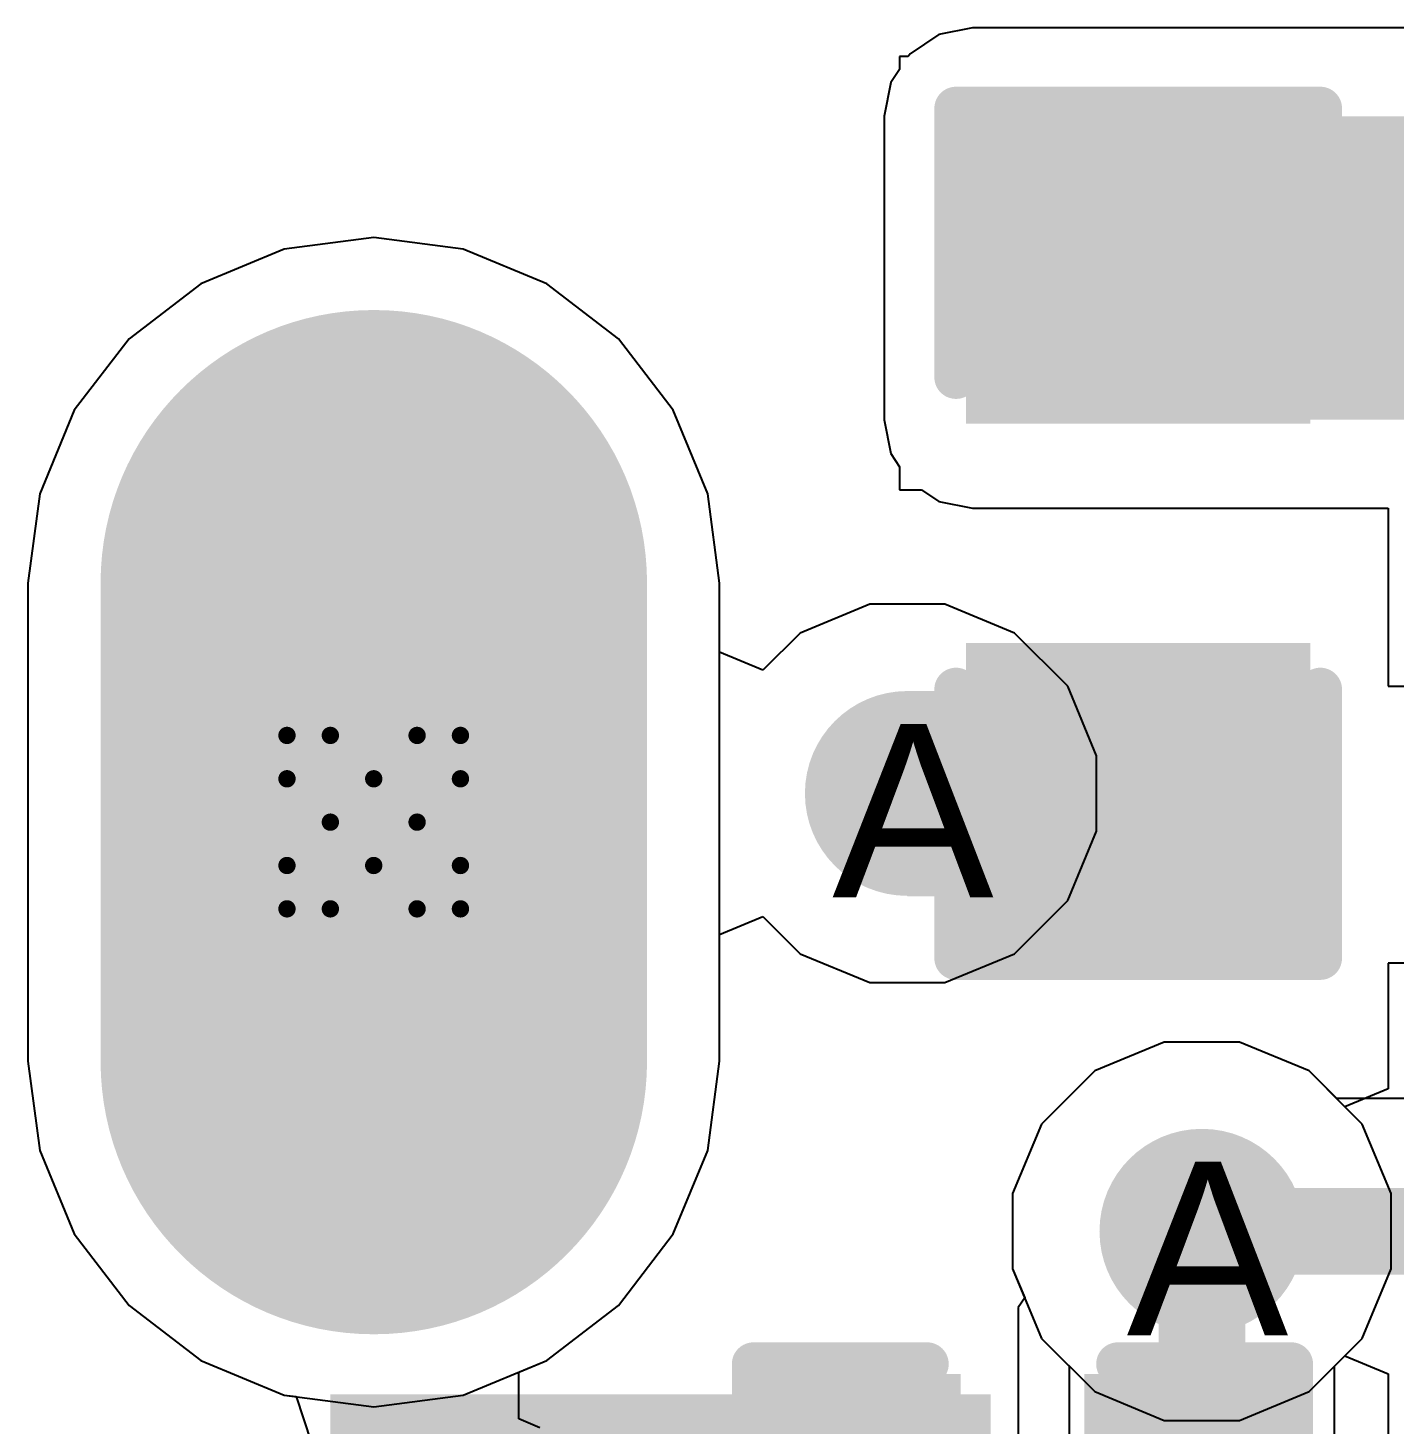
# Model space of a CAD drawing. Header units: inches. Extents: x 0 to 208, y 0 to 213.
# Drawn here: x 0.7781 to 0.9356, y 3.8536 to 4.0146 of the extents above; entities that cross this region are included whole.
import ezdxf

# ---------------------------------------------------------------- set-up
doc = ezdxf.new("R2010")
doc.units = ezdxf.units.IN
doc.header["$MEASUREMENT"] = 0
for name, color, linetype in [('Bottom Layer', 5, 'Continuous'), ('Bottom Overlay', 54, 'Continuous'), ('Bottom Paste', 16, 'Continuous'), ('Bottom Solder', 6, 'Continuous'), ('Drill Drawing', 1, 'Continuous'), ('L2_GND1', 16, 'Continuous'), ('L3_SIG1', 76, 'Continuous'), ('L4_PWR', 90, 'Continuous'), ('L5_GND2', 156, 'Continuous'), ('L6_SIG2', 130, 'Continuous'), ('L7_GND3', 216, 'Continuous'), ('Multi-Layer', 9, 'Continuous'), ('Pad Holes', 156, 'Continuous'), ('Top Layer', 1, 'Continuous'), ('Top Overlay', 2, 'Continuous'), ('Top Paste', 8, 'Continuous'), ('Top Solder', 216, 'Continuous'), ('Via Holes', 16, 'Continuous')]:
    doc.layers.add(name, color=color, linetype=linetype)
doc.styles.add('Arial', font='', dxfattribs={"height": 0.2})
doc.styles.get('Arial').set_extended_font_data('Arial')

# ---------------------------------------------------------------- blocks, each defined once
blk = doc.blocks.new('CAP_0603_159')
at = {"layer": 'Top Layer'}
for points in [[(-0.015, 0.0175), (-0.015, -0.0175), (-0.045, -0.0175), (-0.045, 0.0175)], [(0.045, 0.0175), (0.045, -0.0175), (0.015, -0.0175), (0.015, 0.0175)]]:
    blk.add_hatch(color=1, dxfattribs=at).paths.add_polyline_path(points)
at = {"layer": 'Top Paste'}
for points in [[(-0.015, 0.0175), (-0.015, -0.0175), (-0.045, -0.0175), (-0.045, 0.0175)], [(0.045, 0.0175), (0.045, -0.0175), (0.015, -0.0175), (0.015, 0.0175)]]:
    blk.add_hatch(color=8, dxfattribs=at).paths.add_polyline_path(points)
at = {"layer": 'Top Solder'}
for points in [[(-0.01264, 0.01986), (-0.01264, -0.01986), (-0.04736, -0.01986), (-0.04736, 0.01986)], [(0.04736, 0.01986), (0.04736, -0.01986), (0.01264, -0.01986), (0.01264, 0.01986)]]:
    blk.add_hatch(color=216, dxfattribs=at).paths.add_polyline_path(points)
at = {"layer": 'Top Overlay'}
for points in [[(-0.049, 0.021, 0.005, 0.005, 0), (-0.049, -0.021, 0.005, 0.005, 0)], [(-0.049, 0.021, 0.005, 0.005, 0), (-0.018, 0.021, 0.005, 0.005, 0)], [(0.018, 0.021, 0.005, 0.005, 0), (0.049, 0.021, 0.005, 0.005, 0)], [(0.049, 0.021, 0.005, 0.005, 0), (0.049, -0.021, 0.005, 0.005, 0)], [(-0.049, -0.021, 0.005, 0.005, 0), (-0.018, -0.021, 0.005, 0.005, 0)], [(0.018, -0.021, 0.005, 0.005, 0), (0.049, -0.021, 0.005, 0.005, 0)]]:
    blk.add_lwpolyline(points, format="xyseb", dxfattribs=at)
for points in [[(-0.05025, 0.021, 0.0025, 0.0025, 1), (-0.04775, 0.021, 0.0025, 0.0025, 1)], [(-0.05025, 0.021, 0.0025, 0.0025, 1), (-0.04775, 0.021, 0.0025, 0.0025, 1)], [(-0.01925, 0.021, 0.0025, 0.0025, 1), (-0.01675, 0.021, 0.0025, 0.0025, 1)], [(0.01675, 0.021, 0.0025, 0.0025, 1), (0.01925, 0.021, 0.0025, 0.0025, 1)], [(0.04775, 0.021, 0.0025, 0.0025, 1), (0.05025, 0.021, 0.0025, 0.0025, 1)], [(0.04775, 0.021, 0.0025, 0.0025, 1), (0.05025, 0.021, 0.0025, 0.0025, 1)], [(-0.05025, -0.021, 0.0025, 0.0025, 1), (-0.04775, -0.021, 0.0025, 0.0025, 1)], [(-0.05025, -0.021, 0.0025, 0.0025, 1), (-0.04775, -0.021, 0.0025, 0.0025, 1)], [(-0.01925, -0.021, 0.0025, 0.0025, 1), (-0.01675, -0.021, 0.0025, 0.0025, 1)], [(0.01675, -0.021, 0.0025, 0.0025, 1), (0.01925, -0.021, 0.0025, 0.0025, 1)], [(0.04775, -0.021, 0.0025, 0.0025, 1), (0.05025, -0.021, 0.0025, 0.0025, 1)], [(0.04775, -0.021, 0.0025, 0.0025, 1), (0.05025, -0.021, 0.0025, 0.0025, 1)]]:
    blk.add_lwpolyline(points, format="xyseb", close=True, dxfattribs=at)
blk = doc.blocks.new('C___0402_B_229')
at = {"layer": 'Bottom Layer'}
for points in [[(-0.0095, 0.0125), (-0.0095, -0.0125), (-0.0275, -0.0125), (-0.0275, 0.0125)], [(0.0275, 0.0125), (0.0275, -0.0125), (0.0095, -0.0125), (0.0095, 0.0125)]]:
    blk.add_hatch(color=5, dxfattribs=at).paths.add_polyline_path(points)
at = {"layer": 'Bottom Paste'}
for points in [[(-0.0095, 0.0125), (-0.0095, -0.0125), (-0.0275, -0.0125), (-0.0275, 0.0125)], [(0.0275, 0.0125), (0.0275, -0.0125), (0.0095, -0.0125), (0.0095, 0.0125)]]:
    blk.add_hatch(color=16, dxfattribs=at).paths.add_polyline_path(points)
at = {"layer": 'Bottom Solder'}
for points in [[(-0.00714, 0.01486), (-0.00714, -0.01486), (-0.02986, -0.01486), (-0.02986, 0.01486)], [(0.02986, 0.01486), (0.02986, -0.01486), (0.00714, -0.01486), (0.00714, 0.01486)]]:
    blk.add_hatch(color=6, dxfattribs=at).paths.add_polyline_path(points)
at = {"layer": 'Bottom Overlay'}
for points in [[(-0.031, -0.016, 0.005, 0.005, 0), (-0.031, 0.016, 0.005, 0.005, 0)], [(-0.031, 0.016, 0.005, 0.005, 0), (-0.011, 0.016, 0.005, 0.005, 0)], [(0.011, 0.016, 0.005, 0.005, 0), (0.031, 0.016, 0.005, 0.005, 0)], [(0.031, -0.016, 0.005, 0.005, 0), (0.031, 0.016, 0.005, 0.005, 0)], [(-0.031, -0.016, 0.005, 0.005, 0), (-0.011, -0.016, 0.005, 0.005, 0)], [(0.011, -0.016, 0.005, 0.005, 0), (0.031, -0.016, 0.005, 0.005, 0)]]:
    blk.add_lwpolyline(points, format="xyseb", dxfattribs=at)
for points in [[(-0.03225, 0.016, 0.0025, 0.0025, 1), (-0.02975, 0.016, 0.0025, 0.0025, 1)], [(-0.03225, 0.016, 0.0025, 0.0025, 1), (-0.02975, 0.016, 0.0025, 0.0025, 1)], [(-0.01225, 0.016, 0.0025, 0.0025, 1), (-0.00975, 0.016, 0.0025, 0.0025, 1)], [(0.00975, 0.016, 0.0025, 0.0025, 1), (0.01225, 0.016, 0.0025, 0.0025, 1)], [(0.02975, 0.016, 0.0025, 0.0025, 1), (0.03225, 0.016, 0.0025, 0.0025, 1)], [(0.02975, 0.016, 0.0025, 0.0025, 1), (0.03225, 0.016, 0.0025, 0.0025, 1)], [(-0.03225, -0.016, 0.0025, 0.0025, 1), (-0.02975, -0.016, 0.0025, 0.0025, 1)], [(-0.03225, -0.016, 0.0025, 0.0025, 1), (-0.02975, -0.016, 0.0025, 0.0025, 1)], [(-0.01225, -0.016, 0.0025, 0.0025, 1), (-0.00975, -0.016, 0.0025, 0.0025, 1)], [(0.00975, -0.016, 0.0025, 0.0025, 1), (0.01225, -0.016, 0.0025, 0.0025, 1)], [(0.02975, -0.016, 0.0025, 0.0025, 1), (0.03225, -0.016, 0.0025, 0.0025, 1)], [(0.02975, -0.016, 0.0025, 0.0025, 1), (0.03225, -0.016, 0.0025, 0.0025, 1)]]:
    blk.add_lwpolyline(points, format="xyseb", close=True, dxfattribs=at)
blk = doc.blocks.new('DC_053D_25A_526')
at = {"layer": 'Bottom Layer'}
h = blk.add_hatch(color=5, dxfattribs=at)
edge = h.paths.add_edge_path()
edge.add_arc((0.18898, -0.14075), 0.02953, 180, 360)
edge.add_line((0.2185, -0.14075), (0.2185, -0.08563))
edge.add_arc((0.18898, -0.08563), 0.02953, 0, 180)
edge.add_line((0.15945, -0.08563), (0.15945, -0.14075))
at = {"layer": 'Bottom Solder'}
h = blk.add_hatch(color=6, dxfattribs=at)
edge = h.paths.add_edge_path()
edge.add_arc((0.18898, -0.14075), 0.0315, 180, 360)
edge.add_line((0.22047, -0.14075), (0.22047, -0.08563))
edge.add_arc((0.18898, -0.08563), 0.0315, 0, 180)
edge.add_line((0.15748, -0.08563), (0.15748, -0.14075))
at = {"layer": 'L2_GND1'}
h = blk.add_hatch(color=16, dxfattribs=at)
edge = h.paths.add_edge_path()
edge.add_arc((0.18898, -0.14075), 0.02953, 180, 360)
edge.add_line((0.2185, -0.14075), (0.2185, -0.08563))
edge.add_arc((0.18898, -0.08563), 0.02953, 0, 180)
edge.add_line((0.15945, -0.08563), (0.15945, -0.14075))
at = {"layer": 'L3_SIG1'}
h = blk.add_hatch(color=76, dxfattribs=at)
edge = h.paths.add_edge_path()
edge.add_arc((0.18898, -0.14075), 0.02953, 180, 360)
edge.add_line((0.2185, -0.14075), (0.2185, -0.08563))
edge.add_arc((0.18898, -0.08563), 0.02953, 0, 180)
edge.add_line((0.15945, -0.08563), (0.15945, -0.14075))
at = {"layer": 'L4_PWR'}
h = blk.add_hatch(color=90, dxfattribs=at)
edge = h.paths.add_edge_path()
edge.add_arc((0.18898, -0.14075), 0.02953, 180, 360)
edge.add_line((0.2185, -0.14075), (0.2185, -0.08563))
edge.add_arc((0.18898, -0.08563), 0.02953, 0, 180)
edge.add_line((0.15945, -0.08563), (0.15945, -0.14075))
at = {"layer": 'L5_GND2'}
h = blk.add_hatch(color=156, dxfattribs=at)
edge = h.paths.add_edge_path()
edge.add_arc((0.18898, -0.14075), 0.02953, 180, 360)
edge.add_line((0.2185, -0.14075), (0.2185, -0.08563))
edge.add_arc((0.18898, -0.08563), 0.02953, 0, 180)
edge.add_line((0.15945, -0.08563), (0.15945, -0.14075))
at = {"layer": 'L6_SIG2'}
h = blk.add_hatch(color=130, dxfattribs=at)
edge = h.paths.add_edge_path()
edge.add_arc((0.18898, -0.14075), 0.02953, 180, 360)
edge.add_line((0.2185, -0.14075), (0.2185, -0.08563))
edge.add_arc((0.18898, -0.08563), 0.02953, 0, 180)
edge.add_line((0.15945, -0.08563), (0.15945, -0.14075))
at = {"layer": 'L7_GND3'}
h = blk.add_hatch(color=216, dxfattribs=at)
edge = h.paths.add_edge_path()
edge.add_arc((0.18898, -0.14075), 0.02953, 180, 360)
edge.add_line((0.2185, -0.14075), (0.2185, -0.08563))
edge.add_arc((0.18898, -0.08563), 0.02953, 0, 180)
edge.add_line((0.15945, -0.08563), (0.15945, -0.14075))
at = {"layer": 'Multi-Layer'}
h = blk.add_hatch(color=9, dxfattribs=at)
edge = h.paths.add_edge_path()
edge.add_arc((0.18898, -0.14075), 0.02953, 180, 360)
edge.add_line((0.2185, -0.14075), (0.2185, -0.08563))
edge.add_arc((0.18898, -0.08563), 0.02953, 0, 180)
edge.add_line((0.15945, -0.08563), (0.15945, -0.14075))
at = {"layer": 'Pad Holes'}
h = blk.add_hatch(color=7, dxfattribs=at)
edge = h.paths.add_edge_path()
edge.add_arc((0.18898, -0.13642), 0.01614, 180, 360)
edge.add_line((0.20512, -0.13642), (0.20512, -0.08996))
edge.add_arc((0.18898, -0.08996), 0.01614, 0, 180)
edge.add_line((0.17283, -0.08996), (0.17283, -0.13642))
at = {"layer": 'Top Layer'}
h = blk.add_hatch(color=1, dxfattribs=at)
edge = h.paths.add_edge_path()
edge.add_arc((0.18898, -0.14075), 0.02953, 180, 360)
edge.add_line((0.2185, -0.14075), (0.2185, -0.08563))
edge.add_arc((0.18898, -0.08563), 0.02953, 0, 180)
edge.add_line((0.15945, -0.08563), (0.15945, -0.14075))
at = {"layer": 'Top Solder'}
h = blk.add_hatch(color=216, dxfattribs=at)
edge = h.paths.add_edge_path()
edge.add_arc((0.18898, -0.14075), 0.0315, 180, 360)
edge.add_line((0.22047, -0.14075), (0.22047, -0.08563))
edge.add_arc((0.18898, -0.08563), 0.0315, 0, 180)
edge.add_line((0.15748, -0.08563), (0.15748, -0.14075))

msp = doc.modelspace()

# ---------------------------------------------------------------- hatches: boundary and pattern name
at = {"layer": 'Bottom Layer'}
h = msp.add_hatch(color=5, dxfattribs=at)
edge = h.paths.add_edge_path()
edge.add_arc((0.87947, 3.9263), 0.01181, 0, 360)
h = msp.add_hatch(color=5, dxfattribs=at)
edge = h.paths.add_edge_path()
edge.add_arc((0.91343, 3.87581), 0.01181, 0, 360)
msp.add_hatch(color=5, dxfattribs=at).paths.add_polyline_path([(0.81295, 3.79132), (0.88906, 3.79132), (0.88906, 3.857), (0.81295, 3.857)])
at = {"layer": 'L2_GND1'}
h = msp.add_hatch(color=16, dxfattribs=at)
edge = h.paths.add_edge_path()
edge.add_arc((0.87947, 3.9263), 0.01181, 0, 360)
h = msp.add_hatch(color=16, dxfattribs=at)
edge = h.paths.add_edge_path()
edge.add_arc((0.91343, 3.87581), 0.01181, 0, 360)
at = {"layer": 'L3_SIG1'}
h = msp.add_hatch(color=76, dxfattribs=at)
edge = h.paths.add_edge_path()
edge.add_arc((0.87947, 3.9263), 0.01181, 0, 360)
h = msp.add_hatch(color=76, dxfattribs=at)
edge = h.paths.add_edge_path()
edge.add_arc((0.91343, 3.87581), 0.01181, 0, 360)
at = {"layer": 'L4_PWR'}
h = msp.add_hatch(color=90, dxfattribs=at)
edge = h.paths.add_edge_path()
edge.add_arc((0.87947, 3.9263), 0.01181, 0, 360)
h = msp.add_hatch(color=90, dxfattribs=at)
edge = h.paths.add_edge_path()
edge.add_arc((0.91343, 3.87581), 0.01181, 0, 360)
at = {"layer": 'L5_GND2'}
h = msp.add_hatch(color=156, dxfattribs=at)
edge = h.paths.add_edge_path()
edge.add_arc((0.87947, 3.9263), 0.01181, 0, 360)
h = msp.add_hatch(color=156, dxfattribs=at)
edge = h.paths.add_edge_path()
edge.add_arc((0.91343, 3.87581), 0.01181, 0, 360)
at = {"layer": 'L6_SIG2'}
h = msp.add_hatch(color=130, dxfattribs=at)
edge = h.paths.add_edge_path()
edge.add_arc((0.87947, 3.9263), 0.01181, 0, 360)
h = msp.add_hatch(color=130, dxfattribs=at)
edge = h.paths.add_edge_path()
edge.add_arc((0.91343, 3.87581), 0.01181, 0, 360)
at = {"layer": 'L7_GND3'}
h = msp.add_hatch(color=216, dxfattribs=at)
edge = h.paths.add_edge_path()
edge.add_arc((0.87947, 3.9263), 0.01181, 0, 360)
h = msp.add_hatch(color=216, dxfattribs=at)
edge = h.paths.add_edge_path()
edge.add_arc((0.91343, 3.87581), 0.01181, 0, 360)
at = {"layer": 'Top Layer'}
for points in [[(1.01657, 3.96939), (1.01657, 4.00439), (0.88699, 4.00439), (0.88699, 3.96939)], [(0.87946, 3.93811), (0.87946, 3.91445), (0.91008, 3.91445), (0.91008, 3.93811)]]:
    msp.add_hatch(color=1, dxfattribs=at).paths.add_polyline_path(points)
h = msp.add_hatch(color=1, dxfattribs=at)
edge = h.paths.add_edge_path()
edge.add_arc((0.87947, 3.9263), 0.01181, 0, 360)
h = msp.add_hatch(color=1, dxfattribs=at)
edge = h.paths.add_edge_path()
edge.add_arc((0.91343, 3.87581), 0.01181, 0, 360)
at = {"layer": 'Via Holes'}
h = msp.add_hatch(color=7, dxfattribs=at)
edge = h.paths.add_edge_path()
edge.add_arc((0.87947, 3.9263), 0.00591, 0, 360)
h = msp.add_hatch(color=7, dxfattribs=at)
edge = h.paths.add_edge_path()
edge.add_arc((0.91343, 3.87581), 0.00591, 0, 360)

# ---------------------------------------------------------------- linework, layer by layer
at = {"layer": 'Bottom Layer'}
for p, q in [((0.81795, 3.99042), (0.80763, 3.98906)), ((0.82827, 3.98906), (0.81795, 3.99042)), ((0.80763, 3.98906), (0.79802, 3.98508)), ((0.83789, 3.98508), (0.82827, 3.98906)), ((0.79802, 3.98508), (0.78976, 3.97874)), ((0.84615, 3.97874), (0.83789, 3.98508)), ((0.78976, 3.97874), (0.78343, 3.97049)), ((0.85248, 3.97049), (0.84615, 3.97874)), ((0.78343, 3.97049), (0.77944, 3.96087)), ((0.85646, 3.96087), (0.85248, 3.97049)), ((0.77944, 3.96087), (0.77809, 3.95055)), ((0.85782, 3.95055), (0.85646, 3.96087)), ((0.77809, 3.95055), (0.77809, 3.89543)), ((0.85782, 3.89543), (0.85782, 3.95055)), ((0.90909, 3.89762), (0.90107, 3.8943)), ((0.91776, 3.89762), (0.90909, 3.89762)), ((0.92578, 3.8943), (0.91776, 3.89762)), ((0.77809, 3.89543), (0.77944, 3.88511)), ((0.85646, 3.88511), (0.85782, 3.89543)), ((0.90107, 3.8943), (0.89494, 3.88817)), ((0.92898, 3.89111), (0.92578, 3.8943)), ((0.94468, 3.89111), (0.92898, 3.89111)), ((0.89494, 3.88817), (0.89161, 3.88015)), ((0.77944, 3.88511), (0.78343, 3.8755)), ((0.85248, 3.8755), (0.85646, 3.88511)), ((0.89161, 3.88015), (0.89161, 3.87147)), ((0.78343, 3.8755), (0.78976, 3.86724)), ((0.84615, 3.86724), (0.85248, 3.8755)), ((0.89161, 3.87147), (0.893, 3.86813)), ((0.893, 3.86813), (0.89224, 3.867)), ((0.78976, 3.86724), (0.79802, 3.86091)), ((0.83789, 3.86091), (0.84615, 3.86724)), ((0.89224, 3.867), (0.89224, 3.867)), ((0.89224, 3.867), (0.89224, 3.82582)), ((0.79802, 3.86091), (0.80763, 3.85692)), ((0.82827, 3.85692), (0.83789, 3.86091)), ((0.80763, 3.85692), (0.81795, 3.85556)), ((0.81795, 3.85556), (0.82827, 3.85692))]:
    msp.add_line(p, q, dxfattribs=at)
for points in [[(0.91343, 3.87581, 0.01, 0.01, 0), (0.94468, 3.87581, 0.01, 0.01, 0)], [(0.87401, 3.80682, 0.02, 0.02, 0), (0.87401, 3.84427, 0.02, 0.02, 0)]]:
    msp.add_lwpolyline(points, format="xyseb", dxfattribs=at)
for points in [[(0.91093, 3.87581, 0.005, 0.005, 1), (0.91593, 3.87581, 0.005, 0.005, 1)], [(0.86901, 3.84427, 0.01, 0.01, 1), (0.87901, 3.84427, 0.01, 0.01, 1)]]:
    msp.add_lwpolyline(points, format="xyseb", close=True, dxfattribs=at)
at = {"layer": 'Drill Drawing'}
for points in [[(0.80795, 3.92799, 0.002, 0.002, 0), (0.80795, 3.93299, 0.002, 0.002, 0)], [(0.80795, 3.93299, 0.002, 0.002, 0), (0.81295, 3.93299, 0.002, 0.002, 0)], [(0.81295, 3.93299, 0.002, 0.002, 0), (0.81795, 3.92799, 0.002, 0.002, 0)], [(0.81795, 3.92799, 0.002, 0.002, 0), (0.82295, 3.93299, 0.002, 0.002, 0)], [(0.82295, 3.93299, 0.002, 0.002, 0), (0.82795, 3.93299, 0.002, 0.002, 0)], [(0.82795, 3.92799, 0.002, 0.002, 0), (0.82795, 3.93299, 0.002, 0.002, 0)], [(0.80795, 3.92799, 0.002, 0.002, 0), (0.81295, 3.92299, 0.002, 0.002, 0)], [(0.82295, 3.92299, 0.002, 0.002, 0), (0.82795, 3.92799, 0.002, 0.002, 0)], [(0.80795, 3.91799, 0.002, 0.002, 0), (0.81295, 3.92299, 0.002, 0.002, 0)], [(0.82295, 3.92299, 0.002, 0.002, 0), (0.82795, 3.91799, 0.002, 0.002, 0)], [(0.80795, 3.91299, 0.002, 0.002, 0), (0.80795, 3.91799, 0.002, 0.002, 0)], [(0.81295, 3.91299, 0.002, 0.002, 0), (0.81795, 3.91799, 0.002, 0.002, 0)], [(0.81795, 3.91799, 0.002, 0.002, 0), (0.82295, 3.91299, 0.002, 0.002, 0)], [(0.82795, 3.91299, 0.002, 0.002, 0), (0.82795, 3.91799, 0.002, 0.002, 0)], [(0.80795, 3.91299, 0.002, 0.002, 0), (0.81295, 3.91299, 0.002, 0.002, 0)], [(0.82295, 3.91299, 0.002, 0.002, 0), (0.82795, 3.91299, 0.002, 0.002, 0)]]:
    msp.add_lwpolyline(points, format="xyseb", dxfattribs=at)
for points in [[(0.80745, 3.93299, 0.001, 0.001, 1), (0.80845, 3.93299, 0.001, 0.001, 1)], [(0.80745, 3.93299, 0.001, 0.001, 1), (0.80845, 3.93299, 0.001, 0.001, 1)], [(0.81245, 3.93299, 0.001, 0.001, 1), (0.81345, 3.93299, 0.001, 0.001, 1)], [(0.81245, 3.93299, 0.001, 0.001, 1), (0.81345, 3.93299, 0.001, 0.001, 1)], [(0.82245, 3.93299, 0.001, 0.001, 1), (0.82345, 3.93299, 0.001, 0.001, 1)], [(0.82245, 3.93299, 0.001, 0.001, 1), (0.82345, 3.93299, 0.001, 0.001, 1)], [(0.82745, 3.93299, 0.001, 0.001, 1), (0.82845, 3.93299, 0.001, 0.001, 1)], [(0.82745, 3.93299, 0.001, 0.001, 1), (0.82845, 3.93299, 0.001, 0.001, 1)], [(0.80745, 3.92799, 0.001, 0.001, 1), (0.80845, 3.92799, 0.001, 0.001, 1)], [(0.80745, 3.92799, 0.001, 0.001, 1), (0.80845, 3.92799, 0.001, 0.001, 1)], [(0.81745, 3.92799, 0.001, 0.001, 1), (0.81845, 3.92799, 0.001, 0.001, 1)], [(0.81745, 3.92799, 0.001, 0.001, 1), (0.81845, 3.92799, 0.001, 0.001, 1)], [(0.82745, 3.92799, 0.001, 0.001, 1), (0.82845, 3.92799, 0.001, 0.001, 1)], [(0.82745, 3.92799, 0.001, 0.001, 1), (0.82845, 3.92799, 0.001, 0.001, 1)], [(0.81245, 3.92299, 0.001, 0.001, 1), (0.81345, 3.92299, 0.001, 0.001, 1)], [(0.81245, 3.92299, 0.001, 0.001, 1), (0.81345, 3.92299, 0.001, 0.001, 1)], [(0.82245, 3.92299, 0.001, 0.001, 1), (0.82345, 3.92299, 0.001, 0.001, 1)], [(0.82245, 3.92299, 0.001, 0.001, 1), (0.82345, 3.92299, 0.001, 0.001, 1)], [(0.80745, 3.91799, 0.001, 0.001, 1), (0.80845, 3.91799, 0.001, 0.001, 1)], [(0.80745, 3.91799, 0.001, 0.001, 1), (0.80845, 3.91799, 0.001, 0.001, 1)], [(0.81745, 3.91799, 0.001, 0.001, 1), (0.81845, 3.91799, 0.001, 0.001, 1)], [(0.81745, 3.91799, 0.001, 0.001, 1), (0.81845, 3.91799, 0.001, 0.001, 1)], [(0.82745, 3.91799, 0.001, 0.001, 1), (0.82845, 3.91799, 0.001, 0.001, 1)], [(0.82745, 3.91799, 0.001, 0.001, 1), (0.82845, 3.91799, 0.001, 0.001, 1)], [(0.80745, 3.91299, 0.001, 0.001, 1), (0.80845, 3.91299, 0.001, 0.001, 1)], [(0.80745, 3.91299, 0.001, 0.001, 1), (0.80845, 3.91299, 0.001, 0.001, 1)], [(0.81245, 3.91299, 0.001, 0.001, 1), (0.81345, 3.91299, 0.001, 0.001, 1)], [(0.81245, 3.91299, 0.001, 0.001, 1), (0.81345, 3.91299, 0.001, 0.001, 1)], [(0.82245, 3.91299, 0.001, 0.001, 1), (0.82345, 3.91299, 0.001, 0.001, 1)], [(0.82245, 3.91299, 0.001, 0.001, 1), (0.82345, 3.91299, 0.001, 0.001, 1)], [(0.82745, 3.91299, 0.001, 0.001, 1), (0.82845, 3.91299, 0.001, 0.001, 1)], [(0.82745, 3.91299, 0.001, 0.001, 1), (0.82845, 3.91299, 0.001, 0.001, 1)]]:
    msp.add_lwpolyline(points, format="xyseb", close=True, dxfattribs=at)
at = {"layer": 'L2_GND1'}
for p, q in [((0.81795, 3.99042), (0.80763, 3.98906)), ((0.82827, 3.98906), (0.81795, 3.99042)), ((0.80763, 3.98906), (0.79802, 3.98508)), ((0.83789, 3.98508), (0.82827, 3.98906)), ((0.79802, 3.98508), (0.78976, 3.97874)), ((0.84615, 3.97874), (0.83789, 3.98508)), ((0.78976, 3.97874), (0.78343, 3.97049)), ((0.85248, 3.97049), (0.84615, 3.97874)), ((0.78343, 3.97049), (0.77944, 3.96087)), ((0.85646, 3.96087), (0.85248, 3.97049)), ((0.77944, 3.96087), (0.77809, 3.95055)), ((0.85782, 3.95055), (0.85646, 3.96087)), ((0.77809, 3.95055), (0.77809, 3.89543)), ((0.85782, 3.94258), (0.85782, 3.95055)), ((0.87513, 3.94811), (0.86711, 3.94479)), ((0.8838, 3.94811), (0.87513, 3.94811)), ((0.89182, 3.94479), (0.8838, 3.94811)), ((0.86711, 3.94479), (0.86282, 3.9405)), ((0.89796, 3.93866), (0.89182, 3.94479)), ((0.86282, 3.9405), (0.85782, 3.94258)), ((0.90128, 3.93064), (0.89796, 3.93866)), ((0.90128, 3.92196), (0.90128, 3.93064)), ((0.89796, 3.91395), (0.90128, 3.92196)), ((0.89182, 3.90781), (0.89796, 3.91395)), ((0.85782, 3.91003), (0.86282, 3.9121)), ((0.86282, 3.9121), (0.86711, 3.90781)), ((0.85782, 3.89543), (0.85782, 3.91003)), ((0.86711, 3.90781), (0.87513, 3.90449)), ((0.8838, 3.90449), (0.89182, 3.90781)), ((0.87513, 3.90449), (0.8838, 3.90449)), ((0.90909, 3.89762), (0.90107, 3.8943)), ((0.91776, 3.89762), (0.90909, 3.89762)), ((0.92578, 3.8943), (0.91776, 3.89762)), ((0.77809, 3.89543), (0.77944, 3.88511)), ((0.85646, 3.88511), (0.85782, 3.89543)), ((0.90107, 3.8943), (0.89494, 3.88817)), ((0.93192, 3.88817), (0.92578, 3.8943)), ((0.89494, 3.88817), (0.89161, 3.88015)), ((0.93524, 3.88015), (0.93192, 3.88817)), ((0.77944, 3.88511), (0.78343, 3.8755)), ((0.85248, 3.8755), (0.85646, 3.88511)), ((0.89161, 3.88015), (0.89161, 3.87147)), ((0.93524, 3.87147), (0.93524, 3.88015)), ((0.78343, 3.8755), (0.78976, 3.86724)), ((0.84615, 3.86724), (0.85248, 3.8755)), ((0.89161, 3.87147), (0.89494, 3.86346)), ((0.93192, 3.86346), (0.93524, 3.87147)), ((0.78976, 3.86724), (0.79802, 3.86091)), ((0.83789, 3.86091), (0.84615, 3.86724)), ((0.89494, 3.86346), (0.90107, 3.85732)), ((0.92578, 3.85732), (0.93192, 3.86346)), ((0.79802, 3.86091), (0.80763, 3.85692)), ((0.83466, 3.85957), (0.83789, 3.86091)), ((0.83466, 3.85416), (0.83466, 3.85957)), ((0.80763, 3.85692), (0.80901, 3.85674)), ((0.80901, 3.85674), (0.81072, 3.85147)), ((0.90107, 3.85732), (0.90909, 3.854)), ((0.91776, 3.854), (0.92578, 3.85732)), ((0.8371, 3.85314), (0.83466, 3.85416)), ((0.90909, 3.854), (0.91776, 3.854))]:
    msp.add_line(p, q, dxfattribs=at)
at = {"layer": 'L3_SIG1'}
for p, q in [((0.81795, 3.99042), (0.80763, 3.98906)), ((0.82827, 3.98906), (0.81795, 3.99042)), ((0.80763, 3.98906), (0.79802, 3.98508)), ((0.83789, 3.98508), (0.82827, 3.98906)), ((0.79802, 3.98508), (0.78976, 3.97874)), ((0.84615, 3.97874), (0.83789, 3.98508)), ((0.78976, 3.97874), (0.78343, 3.97049)), ((0.85248, 3.97049), (0.84615, 3.97874)), ((0.78343, 3.97049), (0.77944, 3.96087)), ((0.85646, 3.96087), (0.85248, 3.97049)), ((0.77944, 3.96087), (0.77809, 3.95055)), ((0.85782, 3.95055), (0.85646, 3.96087)), ((0.77809, 3.95055), (0.77809, 3.89543)), ((0.85782, 3.89543), (0.85782, 3.95055)), ((0.90909, 3.89762), (0.90107, 3.8943)), ((0.91776, 3.89762), (0.90909, 3.89762)), ((0.92578, 3.8943), (0.91776, 3.89762)), ((0.77809, 3.89543), (0.77944, 3.88511)), ((0.85646, 3.88511), (0.85782, 3.89543)), ((0.90107, 3.8943), (0.89494, 3.88817)), ((0.93192, 3.88817), (0.92578, 3.8943)), ((0.89494, 3.88817), (0.89161, 3.88015)), ((0.93524, 3.88015), (0.93192, 3.88817)), ((0.77944, 3.88511), (0.78343, 3.8755)), ((0.85248, 3.8755), (0.85646, 3.88511)), ((0.89161, 3.88015), (0.89161, 3.87147)), ((0.93524, 3.87147), (0.93524, 3.88015)), ((0.78343, 3.8755), (0.78976, 3.86724)), ((0.84615, 3.86724), (0.85248, 3.8755)), ((0.89161, 3.87147), (0.89494, 3.86346)), ((0.93192, 3.86346), (0.93524, 3.87147)), ((0.78976, 3.86724), (0.79802, 3.86091)), ((0.83789, 3.86091), (0.84615, 3.86724)), ((0.89494, 3.86346), (0.89813, 3.86026)), ((0.92872, 3.86026), (0.93192, 3.86346)), ((0.79802, 3.86091), (0.80763, 3.85692)), ((0.82827, 3.85692), (0.83789, 3.86091)), ((0.89813, 3.86026), (0.89813, 3.81806)), ((0.92872, 3.81172), (0.92872, 3.86026)), ((0.80763, 3.85692), (0.81795, 3.85556)), ((0.81795, 3.85556), (0.82827, 3.85692))]:
    msp.add_line(p, q, dxfattribs=at)
msp.add_lwpolyline([(0.91343, 3.81172, 0.01, 0.01, 0), (0.91343, 3.87581, 0.01, 0.01, 0)], format="xyseb", dxfattribs=at)
msp.add_lwpolyline([(0.91093, 3.87581, 0.005, 0.005, 1), (0.91593, 3.87581, 0.005, 0.005, 1)], format="xyseb", close=True, dxfattribs=at)
at = {"layer": 'L4_PWR'}
for p, q in [((0.81795, 3.99042), (0.80763, 3.98906)), ((0.82827, 3.98906), (0.81795, 3.99042)), ((0.80763, 3.98906), (0.79802, 3.98508)), ((0.83789, 3.98508), (0.82827, 3.98906)), ((0.79802, 3.98508), (0.78976, 3.97874)), ((0.84615, 3.97874), (0.83789, 3.98508)), ((0.78976, 3.97874), (0.78343, 3.97049)), ((0.85248, 3.97049), (0.84615, 3.97874)), ((0.78343, 3.97049), (0.77944, 3.96087)), ((0.85646, 3.96087), (0.85248, 3.97049)), ((0.77944, 3.96087), (0.77809, 3.95055)), ((0.85782, 3.95055), (0.85646, 3.96087)), ((0.77809, 3.95055), (0.77809, 3.89543)), ((0.85782, 3.94258), (0.85782, 3.95055)), ((0.87513, 3.94811), (0.86711, 3.94479)), ((0.8838, 3.94811), (0.87513, 3.94811)), ((0.89182, 3.94479), (0.8838, 3.94811)), ((0.86711, 3.94479), (0.86282, 3.9405)), ((0.89796, 3.93866), (0.89182, 3.94479)), ((0.86282, 3.9405), (0.85782, 3.94258)), ((0.90128, 3.93064), (0.89796, 3.93866)), ((0.90128, 3.92196), (0.90128, 3.93064)), ((0.89796, 3.91395), (0.90128, 3.92196)), ((0.89182, 3.90781), (0.89796, 3.91395)), ((0.85782, 3.91003), (0.86282, 3.9121)), ((0.86282, 3.9121), (0.86711, 3.90781)), ((0.85782, 3.89543), (0.85782, 3.91003)), ((0.86711, 3.90781), (0.87513, 3.90449)), ((0.8838, 3.90449), (0.89182, 3.90781)), ((0.87513, 3.90449), (0.8838, 3.90449)), ((0.90909, 3.89762), (0.90107, 3.8943)), ((0.91776, 3.89762), (0.90909, 3.89762)), ((0.92578, 3.8943), (0.91776, 3.89762)), ((0.77809, 3.89543), (0.77944, 3.88511)), ((0.85646, 3.88511), (0.85782, 3.89543)), ((0.90107, 3.8943), (0.89494, 3.88817)), ((0.93192, 3.88817), (0.92578, 3.8943)), ((0.89494, 3.88817), (0.89161, 3.88015)), ((0.93524, 3.88015), (0.93192, 3.88817)), ((0.77944, 3.88511), (0.78343, 3.8755)), ((0.85248, 3.8755), (0.85646, 3.88511)), ((0.89161, 3.88015), (0.89161, 3.87147)), ((0.93524, 3.87147), (0.93524, 3.88015)), ((0.78343, 3.8755), (0.78976, 3.86724)), ((0.84615, 3.86724), (0.85248, 3.8755)), ((0.89161, 3.87147), (0.89494, 3.86346)), ((0.93192, 3.86346), (0.93524, 3.87147)), ((0.78976, 3.86724), (0.79802, 3.86091)), ((0.83789, 3.86091), (0.84615, 3.86724)), ((0.89494, 3.86346), (0.90107, 3.85732)), ((0.92578, 3.85732), (0.93192, 3.86346)), ((0.79802, 3.86091), (0.80763, 3.85692)), ((0.83466, 3.85957), (0.83789, 3.86091)), ((0.83466, 3.85416), (0.83466, 3.85957)), ((0.80763, 3.85692), (0.80901, 3.85674)), ((0.80901, 3.85674), (0.81072, 3.85147)), ((0.90107, 3.85732), (0.90909, 3.854)), ((0.91776, 3.854), (0.92578, 3.85732)), ((0.8371, 3.85314), (0.83466, 3.85416)), ((0.90909, 3.854), (0.91776, 3.854))]:
    msp.add_line(p, q, dxfattribs=at)
at = {"layer": 'L5_GND2'}
for p, q in [((0.81795, 3.99042), (0.80763, 3.98906)), ((0.82827, 3.98906), (0.81795, 3.99042)), ((0.80763, 3.98906), (0.79802, 3.98508)), ((0.83789, 3.98508), (0.82827, 3.98906)), ((0.79802, 3.98508), (0.78976, 3.97874)), ((0.84615, 3.97874), (0.83789, 3.98508)), ((0.78976, 3.97874), (0.78343, 3.97049)), ((0.85248, 3.97049), (0.84615, 3.97874)), ((0.78343, 3.97049), (0.77944, 3.96087)), ((0.85646, 3.96087), (0.85248, 3.97049)), ((0.77944, 3.96087), (0.77809, 3.95055)), ((0.85782, 3.95055), (0.85646, 3.96087)), ((0.77809, 3.95055), (0.77809, 3.89543)), ((0.85782, 3.89543), (0.85782, 3.95055)), ((0.90909, 3.89762), (0.90107, 3.8943)), ((0.91776, 3.89762), (0.90909, 3.89762)), ((0.92578, 3.8943), (0.91776, 3.89762)), ((0.77809, 3.89543), (0.77944, 3.88511)), ((0.85646, 3.88511), (0.85782, 3.89543)), ((0.90107, 3.8943), (0.89494, 3.88817)), ((0.93192, 3.88817), (0.92578, 3.8943)), ((0.89494, 3.88817), (0.89161, 3.88015)), ((0.93524, 3.88015), (0.93192, 3.88817)), ((0.77944, 3.88511), (0.78343, 3.8755)), ((0.85248, 3.8755), (0.85646, 3.88511)), ((0.89161, 3.88015), (0.89161, 3.87147)), ((0.93524, 3.87147), (0.93524, 3.88015)), ((0.78343, 3.8755), (0.78976, 3.86724)), ((0.84615, 3.86724), (0.85248, 3.8755)), ((0.89161, 3.87147), (0.89494, 3.86346)), ((0.93192, 3.86346), (0.93524, 3.87147)), ((0.78976, 3.86724), (0.79802, 3.86091)), ((0.83789, 3.86091), (0.84615, 3.86724)), ((0.89494, 3.86346), (0.90107, 3.85732)), ((0.92578, 3.85732), (0.93192, 3.86346)), ((0.79802, 3.86091), (0.80763, 3.85692)), ((0.82827, 3.85692), (0.83789, 3.86091)), ((0.80763, 3.85692), (0.81795, 3.85556)), ((0.81795, 3.85556), (0.82827, 3.85692)), ((0.90107, 3.85732), (0.90909, 3.854)), ((0.91776, 3.854), (0.92578, 3.85732)), ((0.90909, 3.854), (0.91776, 3.854))]:
    msp.add_line(p, q, dxfattribs=at)
at = {"layer": 'L6_SIG2'}
for p, q in [((0.81795, 3.99042), (0.80763, 3.98906)), ((0.82827, 3.98906), (0.81795, 3.99042)), ((0.80763, 3.98906), (0.79802, 3.98508)), ((0.83789, 3.98508), (0.82827, 3.98906)), ((0.79802, 3.98508), (0.78976, 3.97874)), ((0.84615, 3.97874), (0.83789, 3.98508)), ((0.78976, 3.97874), (0.78343, 3.97049)), ((0.85248, 3.97049), (0.84615, 3.97874)), ((0.78343, 3.97049), (0.77944, 3.96087)), ((0.85646, 3.96087), (0.85248, 3.97049)), ((0.77944, 3.96087), (0.77809, 3.95055)), ((0.85782, 3.95055), (0.85646, 3.96087)), ((0.77809, 3.95055), (0.77809, 3.89543)), ((0.85782, 3.89543), (0.85782, 3.95055)), ((0.90909, 3.89762), (0.90107, 3.8943)), ((0.91776, 3.89762), (0.90909, 3.89762)), ((0.92578, 3.8943), (0.91776, 3.89762)), ((0.77809, 3.89543), (0.77944, 3.88511)), ((0.85646, 3.88511), (0.85782, 3.89543)), ((0.90107, 3.8943), (0.89494, 3.88817)), ((0.93192, 3.88817), (0.92578, 3.8943)), ((0.89494, 3.88817), (0.89161, 3.88015)), ((0.93524, 3.88015), (0.93192, 3.88817)), ((0.77944, 3.88511), (0.78343, 3.8755)), ((0.85248, 3.8755), (0.85646, 3.88511)), ((0.89161, 3.88015), (0.89161, 3.87147)), ((0.93524, 3.87147), (0.93524, 3.88015)), ((0.78343, 3.8755), (0.78976, 3.86724)), ((0.84615, 3.86724), (0.85248, 3.8755)), ((0.89161, 3.87147), (0.89494, 3.86346)), ((0.93192, 3.86346), (0.93524, 3.87147)), ((0.78976, 3.86724), (0.79802, 3.86091)), ((0.83789, 3.86091), (0.84615, 3.86724)), ((0.89494, 3.86346), (0.90107, 3.85732)), ((0.92578, 3.85732), (0.93192, 3.86346)), ((0.79802, 3.86091), (0.80763, 3.85692)), ((0.82827, 3.85692), (0.83789, 3.86091)), ((0.80763, 3.85692), (0.81795, 3.85556)), ((0.81795, 3.85556), (0.82827, 3.85692)), ((0.90107, 3.85732), (0.90909, 3.854)), ((0.91776, 3.854), (0.92578, 3.85732)), ((0.90909, 3.854), (0.91776, 3.854))]:
    msp.add_line(p, q, dxfattribs=at)
at = {"layer": 'L7_GND3'}
for p, q in [((0.81795, 3.99042), (0.80763, 3.98906)), ((0.82827, 3.98906), (0.81795, 3.99042)), ((0.80763, 3.98906), (0.79802, 3.98508)), ((0.83789, 3.98508), (0.82827, 3.98906)), ((0.79802, 3.98508), (0.78976, 3.97874)), ((0.84615, 3.97874), (0.83789, 3.98508)), ((0.78976, 3.97874), (0.78343, 3.97049)), ((0.85248, 3.97049), (0.84615, 3.97874)), ((0.78343, 3.97049), (0.77944, 3.96087)), ((0.85646, 3.96087), (0.85248, 3.97049)), ((0.77944, 3.96087), (0.77809, 3.95055)), ((0.85782, 3.95055), (0.85646, 3.96087)), ((0.77809, 3.95055), (0.77809, 3.89543)), ((0.85782, 3.89543), (0.85782, 3.95055)), ((0.90909, 3.89762), (0.90107, 3.8943)), ((0.91776, 3.89762), (0.90909, 3.89762)), ((0.92578, 3.8943), (0.91776, 3.89762)), ((0.77809, 3.89543), (0.77944, 3.88511)), ((0.85646, 3.88511), (0.85782, 3.89543)), ((0.90107, 3.8943), (0.89494, 3.88817)), ((0.93192, 3.88817), (0.92578, 3.8943)), ((0.89494, 3.88817), (0.89161, 3.88015)), ((0.93524, 3.88015), (0.93192, 3.88817)), ((0.77944, 3.88511), (0.78343, 3.8755)), ((0.85248, 3.8755), (0.85646, 3.88511)), ((0.89161, 3.88015), (0.89161, 3.87147)), ((0.93524, 3.87147), (0.93524, 3.88015)), ((0.78343, 3.8755), (0.78976, 3.86724)), ((0.84615, 3.86724), (0.85248, 3.8755)), ((0.89161, 3.87147), (0.89494, 3.86346)), ((0.93192, 3.86346), (0.93524, 3.87147)), ((0.78976, 3.86724), (0.79802, 3.86091)), ((0.83789, 3.86091), (0.84615, 3.86724)), ((0.89494, 3.86346), (0.90107, 3.85732)), ((0.92578, 3.85732), (0.93192, 3.86346)), ((0.79802, 3.86091), (0.80763, 3.85692)), ((0.82827, 3.85692), (0.83789, 3.86091)), ((0.80763, 3.85692), (0.81795, 3.85556)), ((0.81795, 3.85556), (0.82827, 3.85692)), ((0.90107, 3.85732), (0.90909, 3.854)), ((0.91776, 3.854), (0.92578, 3.85732)), ((0.90909, 3.854), (0.91776, 3.854))]:
    msp.add_line(p, q, dxfattribs=at)
at = {"layer": 'Top Layer'}
for p, q in [((0.88699, 4.01458), (0.88309, 4.01381)), ((0.96384, 4.01458), (0.88699, 4.01458)), ((0.88309, 4.01381), (0.87978, 4.0116)), ((0.87958, 4.0113), (0.87858, 4.0113)), ((0.87858, 4.0113), (0.87858, 4.0098)), ((0.87978, 4.0116), (0.87958, 4.0113)), ((0.87858, 4.0098), (0.87757, 4.00829)), ((0.87757, 4.00829), (0.8768, 4.00439)), ((0.8768, 4.00439), (0.8768, 3.96939)), ((0.81795, 3.99042), (0.80763, 3.98906)), ((0.82827, 3.98906), (0.81795, 3.99042)), ((0.80763, 3.98906), (0.79802, 3.98508)), ((0.83789, 3.98508), (0.82827, 3.98906)), ((0.79802, 3.98508), (0.78976, 3.97874)), ((0.84615, 3.97874), (0.83789, 3.98508)), ((0.78976, 3.97874), (0.78343, 3.97049)), ((0.85248, 3.97049), (0.84615, 3.97874)), ((0.78343, 3.97049), (0.77944, 3.96087)), ((0.85646, 3.96087), (0.85248, 3.97049)), ((0.8768, 3.96939), (0.87757, 3.96549)), ((0.87757, 3.96549), (0.87858, 3.96398)), ((0.87858, 3.96398), (0.87858, 3.9613)), ((0.77944, 3.96087), (0.77809, 3.95055)), ((0.85782, 3.95055), (0.85646, 3.96087)), ((0.87858, 3.9613), (0.8811, 3.9613)), ((0.8811, 3.9613), (0.88309, 3.95997)), ((0.88309, 3.95997), (0.88699, 3.95919)), ((0.88699, 3.95919), (0.93491, 3.95919)), ((0.93491, 3.95919), (0.93491, 3.93868)), ((0.77809, 3.95055), (0.77809, 3.89543)), ((0.85782, 3.89543), (0.85782, 3.95055)), ((0.93491, 3.93868), (1.02657, 3.93868)), ((1.02657, 3.90671), (0.93491, 3.90671)), ((0.93491, 3.90671), (0.93491, 3.89224)), ((0.90909, 3.89762), (0.90107, 3.8943)), ((0.91776, 3.89762), (0.90909, 3.89762)), ((0.92578, 3.8943), (0.91776, 3.89762)), ((0.77809, 3.89543), (0.77944, 3.88511)), ((0.85646, 3.88511), (0.85782, 3.89543)), ((0.90107, 3.8943), (0.89494, 3.88817)), ((0.92991, 3.89017), (0.92578, 3.8943)), ((0.93491, 3.89224), (0.92991, 3.89017)), ((0.89494, 3.88817), (0.89161, 3.88015)), ((0.77944, 3.88511), (0.78343, 3.8755)), ((0.85248, 3.8755), (0.85646, 3.88511)), ((0.89161, 3.88015), (0.89161, 3.87147)), ((0.78343, 3.8755), (0.78976, 3.86724)), ((0.84615, 3.86724), (0.85248, 3.8755)), ((0.89161, 3.87147), (0.89494, 3.86346)), ((0.78976, 3.86724), (0.79802, 3.86091)), ((0.83789, 3.86091), (0.84615, 3.86724)), ((0.89494, 3.86346), (0.90107, 3.85732)), ((0.92578, 3.85732), (0.92991, 3.86145)), ((0.92991, 3.86145), (0.93491, 3.85938)), ((0.79802, 3.86091), (0.80763, 3.85692)), ((0.82827, 3.85692), (0.83789, 3.86091)), ((0.93491, 3.85938), (0.93491, 3.83159)), ((0.80763, 3.85692), (0.81795, 3.85556)), ((0.81795, 3.85556), (0.82827, 3.85692)), ((0.90107, 3.85732), (0.90909, 3.854)), ((0.91776, 3.854), (0.92578, 3.85732)), ((0.90909, 3.854), (0.91776, 3.854))]:
    msp.add_line(p, q, dxfattribs=at)

# ---------------------------------------------------------------- block references
for name, p in [('DC_053D_25A_526', (0.62898, 4.03618)), ('C___0402_B_229', (0.89274, 3.8445))]:
    msp.add_blockref(name, p)
at = {"rotation": 90}
msp.add_blockref('CAP_0603_159', (0.90608, 3.9563), dxfattribs=at)

# ---------------------------------------------------------------- texts
at = {"layer": 'Drill Drawing', "style": 'Arial'}
for p in [(0.8708, 3.91431), (0.90476, 3.86382)]:
    msp.add_text('A', height=0.02, dxfattribs=at).set_placement(p)

doc.saveas('drawing.dxf')
